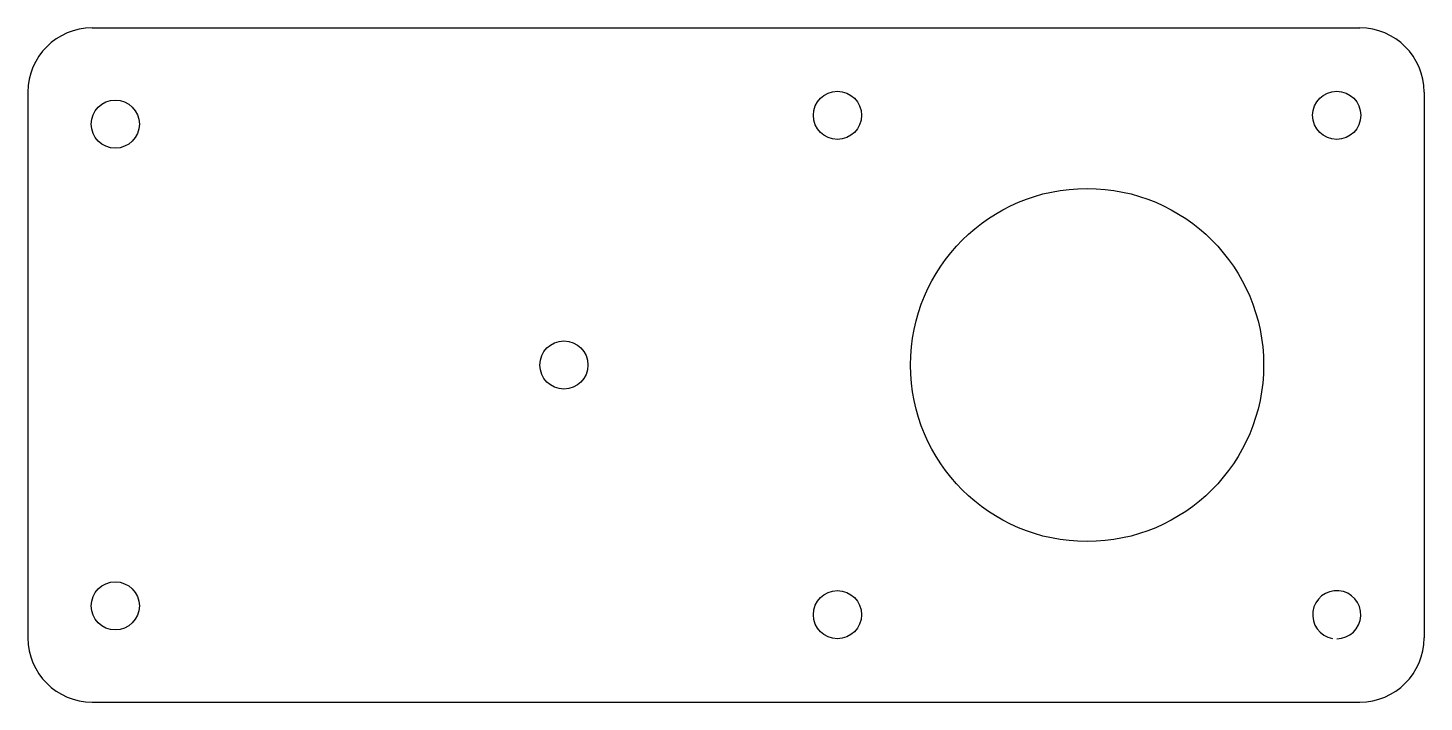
# Model space of a CAD drawing. Extents: x -71 to 16, y -21 to 21.
import ezdxf

# ---------------------------------------------------------------- set-up
doc = ezdxf.new("R2010")
doc.units = 0
doc.layers.get('0').update_dxf_attribs({"linetype": 'CONTINUOUS'})

msp = doc.modelspace()

# ---------------------------------------------------------------- linework, layer by layer
at = {"color": 4, "linetype": 'CONTINUOUS'}
for p, q in [((-67, 21), (12, 21)), ((-71, 17), (-71, -17)), ((16, 17), (16, -17)), ((-67, -21), (12, -21))]:
    msp.add_line(p, q, dxfattribs=at)
for centre, radius in [((-20.556, 15.556), 1.5), ((10.556, 15.556), 1.5), ((-65.556, 15.006), 1.5), ((-5, 0), 11), ((-37.6, 0), 1.5), ((-65.556, -15.006), 1.5), ((-20.556, -15.556), 1.5)]:
    msp.add_circle(centre, radius, dxfattribs=at)
for centre, radius, start, end in [((-67, 17), 4, 90, 180), ((10.556, -15.556), 1.5, -90, -100), ((-67, -17), 4, -179.99999, -90.00001)]:
    msp.add_arc(centre, radius, start, end, dxfattribs=at)
at = {"color": 5, "linetype": 'CONTINUOUS'}
for centre, start, end in [((12, 17), 0, 90), ((12, -17), -90, -0.00002)]:
    msp.add_arc(centre, 4, start, end, dxfattribs=at)

doc.saveas('drawing.dxf')
